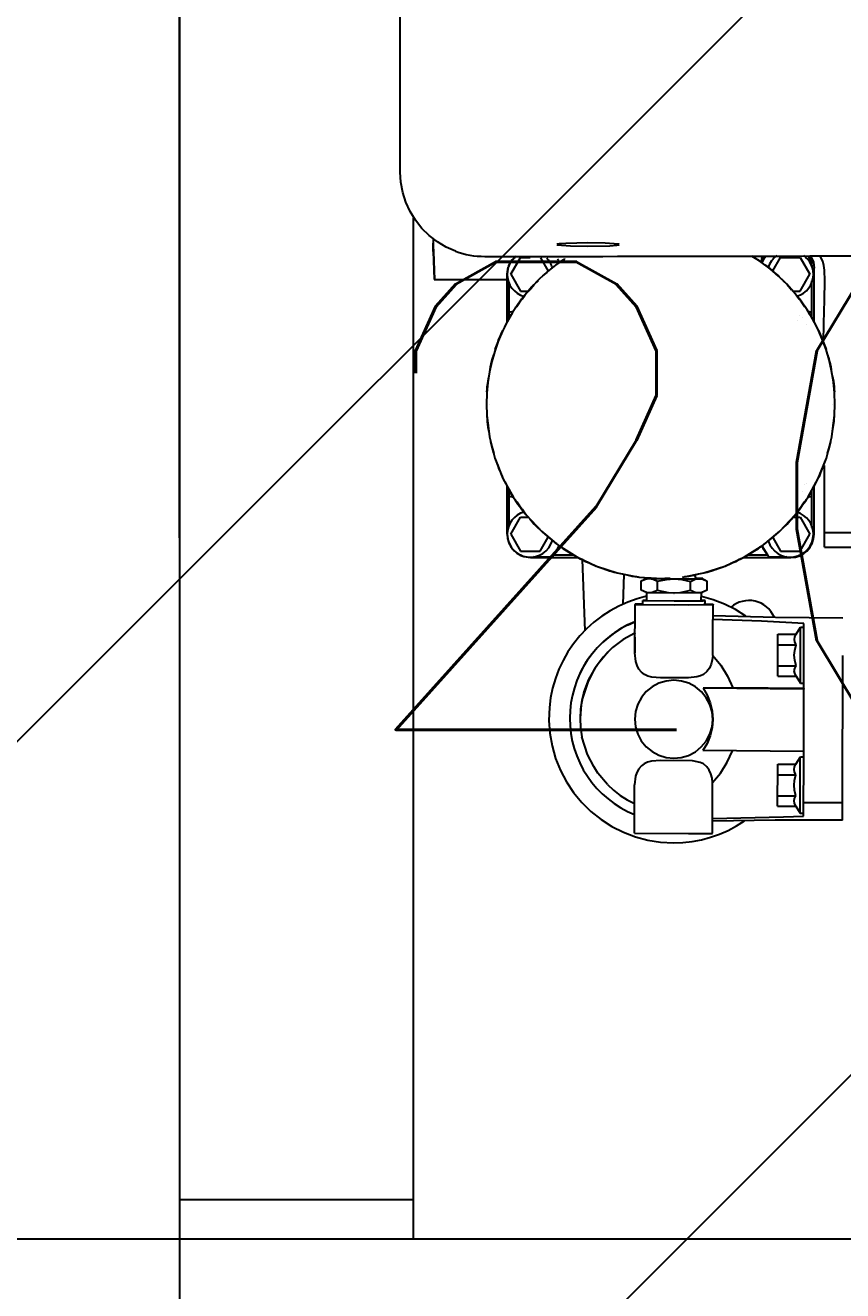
# Model space of a CAD drawing. Header units: millimetres. Extents: x 1084702 to 1166801, y 36632 to 124519.
# Drawn here: x 1102097.9 to 1102412.2, y 47152.3 to 47639.1 of the extents above; entities that cross this region are included whole.
import ezdxf

# ---------------------------------------------------------------- set-up
doc = ezdxf.new("R2010")
doc.units = ezdxf.units.MM
doc.header["$LTSCALE"] = 250
doc.linetypes.add('CENTER', pattern=[3, 2.5, -0.25, 0, -0.25])
doc.layers.get('0').update_dxf_attribs({"color": 255})
doc.layers.add('%posline', color=240, linetype='Continuous')
doc.layers.add('%symbol', color=1, linetype='Continuous')
doc.styles.add('18', font='romans', dxfattribs={"height": 180})
doc.styles.add('ROMANS', font='ROMANS.shx', dxfattribs={"height": 100})
doc.dimstyles.new('dott', dxfattribs={"dimscale": 100, "dimtxt": 150, "dimasz": 0.01, "dimexe": 0.5, "dimexo": 1, "dimgap": 1, "dimtad": 1, "dimdsep": 46, "dimtxsty": 'ROMANS', "dimcen": 1.5, "dimclrd": 1, "dimclre": 1, "dimclrt": 2, "dimazin": 2, "dimtfac": 1, "dimtmove": 2, "dimatfit": 3, "dimldrblk": 'DOT', "dimfxl": 1, "dimtvp": 100, "dimtolj": 1, "dimarcsym": 0})

# ---------------------------------------------------------------- blocks, each defined once
blk = doc.blocks.new('A$C64097268')
at = {"style": '18'}
blk.add_text('20', height=180, dxfattribs=at).set_placement((9824.56, -464.22))
blk = doc.blocks.new('_Dot')
at = {"color": 0, "linetype": 'ByBlock', "lineweight": -2}
blk.add_line((-0.5, 0), (-1, 0), dxfattribs=at)
at = {"color": 0, "linetype": 'ByBlock', "const_width": 0.5}
blk.add_lwpolyline([(-0.25, 0, 1), (0.25, 0, 1)], format="xyb", close=True, dxfattribs=at)
blk = doc.blocks.new('GENERATOR-CENTER')
for p, q in [((-2660.61, 750), (-2660.61, -750)), ((-2660.61, -390.39), (-2660.61, 389.61)), ((-2575.7, -249.68), (-2575.7, 0)), ((-2575.46, -253.62), (-2575.7, -249.68)), ((-2574.74, -257.51), (-2575.46, -253.62)), ((-2573.55, -261.28), (-2574.74, -257.51)), ((-2571.92, -264.89), (-2573.55, -261.28)), ((-2569.86, -268.26), (-2571.92, -264.89)), ((-2570.61, -660), (-2570.61, -267.45)), ((-2567.4, -271.36), (-2569.86, -268.26)), ((-2564.59, -274.14), (-2567.4, -271.36)), ((-2561.45, -276.55), (-2564.59, -274.14)), ((-2563.09, -279.6), (-2563.01, -277.02)), ((-2563.01, -277.02), (-2563, -276.92)), ((-2563, -276.92), (-2562.94, -275.27)), ((-2558.05, -278.57), (-2561.45, -276.55)), ((-2514.65, -277.35), (-2515.33, -277.47)), ((-2512.05, -277.15), (-2514.65, -277.35)), ((-2503.56, -276.96), (-2512.05, -277.15)), ((-2496.9, -277.07), (-2503.56, -276.96)), ((-2491.8, -277.47), (-2496.9, -277.07)), ((-2563.1, -280.3), (-2563.09, -279.6)), ((-2563.1, -280.3), (-2562.72, -291)), ((-2562.99, -279.6), (-2562.93, -280.3)), ((-2562.93, -280.3), (-2562.54, -291)), ((-2554.43, -280.15), (-2558.05, -278.57)), ((-2531.97, -282.64), (-2531.44, -282.29)), ((-2531.83, -282.66), (-2531.37, -282.21)), ((-2515.33, -277.47), (-2515.56, -277.59)), ((-2515.56, -277.59), (-2515.33, -277.72)), ((-2515.33, -277.72), (-2510.23, -278.12)), ((-2510.23, -278.12), (-2503.56, -278.22)), ((-2503.56, -278.22), (-2495.08, -278.04)), ((-2495.08, -278.04), (-2492.48, -277.83)), ((-2492.48, -277.83), (-2491.79, -277.72)), ((-2491.56, -277.59), (-2491.8, -277.47)), ((-2491.79, -277.72), (-2491.56, -277.59)), ((-2440.6, -282.02), (-2440.54, -281.92)), ((-2440.54, -282.02), (-2438.01, -283.55)), ((-2440.18, -282.3), (-2438.11, -283.48)), ((-2440.16, -282.26), (-2439.84, -282.02)), ((-2440.16, -282.26), (-2439.84, -282.02)), ((-2436.88, -282.01), (-2436.65, -283.15)), ((-2436.62, -284.55), (-2435.36, -282.28)), ((-2436.3, -283.58), (-2435.17, -282.01)), ((-2436.2, -283.36), (-2435.73, -282.01)), ((-2436.2, -283.36), (-2435.8, -282.01)), ((-2435.67, -282.48), (-2435.29, -282.01)), ((-2435.65, -282.45), (-2435.52, -282.25)), ((-2435.52, -282.25), (-2435.36, -282.01)), ((-2418.82, -281.98), (-2418.44, -282.51)), ((-2418.81, -281.98), (-2417.59, -284.89)), ((-2417.94, -281.97), (-2417.81, -282.13)), ((-2417.94, -281.97), (-2417.81, -282.13)), ((-2417.81, -282.13), (-2416.89, -284.4)), ((-2414.1, -282.34), (-2414.48, -281.89)), ((-2534.61, -289), (-2534.21, -286.34)), ((-2534.21, -286.34), (-2533.91, -285.75)), ((-2534.04, -286), (-2533.98, -285.69)), ((-2533.98, -285.69), (-2533.58, -285.09)), ((-2533.94, -285.81), (-2533.85, -285.4)), ((-2533.85, -285.4), (-2533.42, -284.75)), ((-2533.74, -285.41), (-2532.91, -283.75)), ((-2533.24, -289), (-2529.49, -282.5)), ((-2532.91, -283.75), (-2532.07, -282.91)), ((-2532.33, -283.16), (-2531.97, -282.64)), ((-2532.3, -283.14), (-2531.97, -282.64)), ((-2531.97, -282.64), (-2531.5, -282.34)), ((-2529.49, -282.5), (-2525.76, -282.5)), ((-2521.86, -282.71), (-2518.89, -287.87)), ((-2517.94, -287.14), (-2517.28, -286.54)), ((-2515.27, -283.05), (-2514.88, -283.63)), ((-2514.55, -284.44), (-2514.54, -284.51)), ((-2514.16, -284.28), (-2513.21, -283.55)), ((-2513.94, -284.14), (-2513.11, -283.48)), ((-2513.21, -283.55), (-2512.62, -283.19)), ((-2513.11, -283.48), (-2512.6, -283.19)), ((-2512.54, -283.1), (-2512.47, -283.2)), ((-2438.11, -283.48), (-2437.27, -284.14)), ((-2438.01, -283.55), (-2437.05, -284.28)), ((-2436.84, -284.41), (-2436.65, -283.15)), ((-2436.72, -282.78), (-2436.65, -283)), ((-2436.7, -284.5), (-2436.2, -283.36)), ((-2436.66, -283.07), (-2436.65, -283)), ((-2436.63, -284.55), (-2436.39, -283.79)), ((-2436.61, -284.56), (-2436.42, -283.89)), ((-2436.2, -283.36), (-2435.65, -282.46)), ((-2436.2, -283.36), (-2436.2, -283.36)), ((-2436.2, -283.37), (-2436.2, -283.36)), ((-2435.54, -285.37), (-2434.87, -285.8)), ((-2434.87, -285.8), (-2433.67, -286.84)), ((-2434.68, -286.08), (-2432.23, -287.94)), ((-2432.51, -287.73), (-2429.49, -282.5)), ((-2429.49, -282.5), (-2421.98, -282.5)), ((-2421.98, -282.5), (-2418.23, -289)), ((-2418.44, -282.51), (-2417.65, -284.58)), ((-2417.65, -284.58), (-2417.47, -286.2)), ((-2417.59, -284.89), (-2417.45, -286.27)), ((-2417.38, -286.63), (-2416.61, -286.63)), ((-2417.01, -284.1), (-2416.92, -284.3)), ((-2416.92, -284.3), (-2416.91, -284.35)), ((-2416.89, -284.39), (-2416.61, -286.63)), ((-2416.89, -284.4), (-2416.61, -286.63)), ((-2416.61, -286.6), (-2416.61, -286.63)), ((-2416.61, -307.46), (-2416.61, -286.63)), ((-2413.23, -283.97), (-2414.1, -282.34)), ((-2412.79, -285.62), (-2413.23, -283.97)), ((-2412.54, -287.46), (-2412.79, -285.62)), ((-2562.72, -291), (-2562.54, -291)), ((-2562.54, -291), (-2534.61, -291)), ((-2534.61, -289), (-2534.61, -289)), ((-2534.61, -307.46), (-2534.61, -289)), ((-2534.61, -289), (-2534.59, -289)), ((-2534.61, -289), (-2534.61, -289)), ((-2533.24, -289), (-2529.49, -295.5)), ((-2524.25, -292.93), (-2522.62, -291.38)), ((-2521.17, -289.92), (-2520.91, -289.64)), ((-2520.91, -289.64), (-2519.27, -288.35)), ((-2520.35, -289.24), (-2518.98, -287.94)), ((-2432.23, -287.94), (-2430.86, -289.24)), ((-2431.95, -288.35), (-2430.3, -289.64)), ((-2430.3, -289.64), (-2430.04, -289.92)), ((-2429.15, -290.79), (-2428.5, -291.37)), ((-2428.6, -291.38), (-2426.97, -292.93)), ((-2428.5, -291.37), (-2426.76, -293.13)), ((-2421.98, -295.5), (-2418.23, -289)), ((-2417.42, -303.62), (-2417.42, -291.56)), ((-2412.43, -291.49), (-2412.54, -287.46)), ((-2533.8, -303.62), (-2533.8, -292.51)), ((-2529.49, -295.5), (-2526.5, -295.5)), ((-2528.91, -298.61), (-2527.72, -296.89)), ((-2527.72, -296.89), (-2527.46, -296.61)), ((-2526.57, -295.59), (-2525.98, -294.83)), ((-2525.98, -294.83), (-2524.46, -293.13)), ((-2525.96, -294.94), (-2524.25, -292.93)), ((-2524.46, -293.13), (-2524.31, -292.99)), ((-2426.97, -292.93), (-2425.26, -294.94)), ((-2426.76, -293.13), (-2426.06, -294)), ((-2424.73, -295.5), (-2421.98, -295.5)), ((-2423.76, -296.61), (-2423.5, -296.89)), ((-2423.5, -296.89), (-2422.31, -298.61)), ((-2531.65, -302.38), (-2531.27, -301.69)), ((-2531.27, -301.69), (-2530.19, -300.28)), ((-2530.96, -301.42), (-2528.95, -298.46)), ((-2528.95, -298.46), (-2527.95, -297.29)), ((-2423.27, -297.29), (-2422.27, -298.46)), ((-2422.27, -298.46), (-2420.26, -301.42)), ((-2421.41, -299.73), (-2420.74, -300.55)), ((-2420.74, -300.55), (-2419.95, -301.69)), ((-2419.95, -301.69), (-2419.56, -302.39)), ((-2535.53, -309.2), (-2533.02, -304.46)), ((-2534.43, -307.2), (-2533.38, -305.06)), ((-2533.8, -303.62), (-2532.23, -303.2)), ((-2533.8, -305.94), (-2533.8, -303.62)), ((-2533.38, -305.06), (-2532.77, -304.19)), ((-2533.02, -304.46), (-2532.53, -303.74)), ((-2422.18, -304.69), (-2422.18, -304.69)), ((-2421.05, -305.55), (-2421.05, -305.55)), ((-2421.05, -305.55), (-2421.05, -305.55)), ((-2418.98, -303.2), (-2417.42, -303.62)), ((-2418.69, -303.74), (-2418.2, -304.46)), ((-2418.45, -304.19), (-2417.84, -305.06)), ((-2418.2, -304.46), (-2415.69, -309.2)), ((-2417.84, -305.06), (-2416.79, -307.2)), ((-2417.42, -305.94), (-2417.42, -303.62)), ((-2539.1, -317.61), (-2536.42, -310.87)), ((-2536.77, -311.64), (-2536.59, -311.24)), ((-2536.59, -311.24), (-2536.48, -311.03)), ((-2536.42, -310.87), (-2536.31, -310.66)), ((-2422.87, -306.81), (-2422.87, -306.82)), ((-2419.36, -308.47), (-2419.36, -308.48)), ((-2419.36, -308.48), (-2419.36, -308.49)), ((-2419.36, -308.48), (-2419.35, -308.49)), ((-2414.91, -310.66), (-2414.8, -310.87)), ((-2414.8, -310.87), (-2412.12, -317.61)), ((-2414.78, -310.93), (-2414.76, -310.97)), ((-2414.76, -310.97), (-2414.62, -311.24)), ((-2414.62, -311.24), (-2414.31, -312.1)), ((-2538.36, -315.87), (-2537.76, -313.98)), ((-2537.76, -313.98), (-2537.01, -312.46)), ((-2537.15, -312.71), (-2536.77, -311.64)), ((-2414.2, -312.46), (-2413.46, -313.98)), ((-2413.46, -313.98), (-2412.86, -315.87)), ((-2541.04, -324.6), (-2539.78, -320.06)), ((-2540.3, -321.52), (-2539.8, -320.14)), ((-2539.21, -317.99), (-2539.1, -317.61)), ((-2412.12, -317.61), (-2412.01, -317.99)), ((-2411.44, -320.06), (-2410.17, -324.6)), ((-2411.4, -320.18), (-2410.92, -321.52)), ((-2541.21, -325.62), (-2541.04, -324.6)), ((-2541, -324.82), (-2540.78, -323.46)), ((-2540.79, -323.69), (-2540.67, -323.01)), ((-2540.78, -323.46), (-2540.11, -321.35)), ((-2540.67, -323.01), (-2540.3, -321.52)), ((-2411.11, -321.35), (-2410.44, -323.46)), ((-2410.92, -321.52), (-2410.64, -322.94)), ((-2410.44, -323.46), (-2410.22, -324.82)), ((-2410.17, -324.6), (-2410.01, -325.62)), ((-2542.36, -333.27), (-2541.98, -330.89)), ((-2542.22, -331.76), (-2541.68, -328.49)), ((-2409.55, -328.36), (-2409.19, -330.16)), ((-2409.54, -328.49), (-2409, -331.76)), ((-2409.24, -330.89), (-2408.85, -333.27)), ((-2409.19, -330.16), (-2408.94, -332.28)), ((-2542.41, -334.26), (-2542.36, -333.27)), ((-2542.36, -333.85), (-2542.28, -332.28)), ((-2542.31, -333.47), (-2542.22, -331.76)), ((-2542.28, -332.28), (-2542.23, -331.97)), ((-2409, -331.76), (-2408.91, -333.47)), ((-2408.94, -332.28), (-2408.86, -333.85)), ((-2408.85, -333.27), (-2408.81, -334.26)), ((-2542.61, -339), (-2542.37, -339)), ((-2542.61, -339), (-2542.48, -343.21)), ((-2541.59, -339), (-2541.58, -339)), ((-2409.63, -339), (-2409.62, -339)), ((-2408.74, -343.21), (-2408.61, -339)), ((-2542.48, -343.21), (-2541.42, -351.56)), ((-2542.41, -343.75), (-2542.36, -344.74)), ((-2542.36, -344.15), (-2542.28, -345.73)), ((-2542.36, -344.74), (-2541.98, -347.12)), ((-2542.31, -344.54), (-2542.22, -346.25)), ((-2409.8, -351.56), (-2408.74, -343.21)), ((-2409.24, -347.12), (-2408.85, -344.74)), ((-2409, -346.25), (-2408.91, -344.54)), ((-2408.94, -345.73), (-2408.86, -344.15)), ((-2408.85, -344.74), (-2408.81, -343.75)), ((-2542.28, -345.73), (-2542.02, -347.85)), ((-2542.22, -346.25), (-2541.68, -349.52)), ((-2542.02, -347.85), (-2541.66, -349.65)), ((-2409.54, -349.52), (-2409, -346.25)), ((-2408.99, -346.03), (-2408.94, -345.73)), ((-2541.42, -351.56), (-2539.33, -359.71)), ((-2541.21, -352.38), (-2541.04, -353.41)), ((-2541.04, -353.41), (-2539.78, -357.95)), ((-2541, -353.18), (-2540.78, -354.55)), ((-2540.78, -354.55), (-2540.11, -356.66)), ((-2540.58, -355.06), (-2540.3, -356.48)), ((-2411.89, -359.71), (-2409.8, -351.56)), ((-2411.44, -357.95), (-2410.17, -353.41)), ((-2411.11, -356.66), (-2410.44, -354.55)), ((-2410.92, -356.48), (-2410.55, -355)), ((-2410.55, -355), (-2410.43, -354.31)), ((-2410.44, -354.55), (-2410.22, -353.18)), ((-2410.17, -353.41), (-2410.01, -352.38)), ((-2540.3, -356.48), (-2539.81, -357.83)), ((-2539.33, -359.71), (-2536.23, -367.53)), ((-2539.21, -360.02), (-2539.1, -360.4)), ((-2414.99, -367.53), (-2411.89, -359.71)), ((-2412.12, -360.4), (-2412.01, -360.02)), ((-2411.41, -357.87), (-2410.92, -356.48)), ((-2539.1, -360.4), (-2536.42, -367.14)), ((-2538.36, -362.14), (-2537.76, -364.02)), ((-2537.76, -364.02), (-2537.01, -365.54)), ((-2414.8, -367.14), (-2412.12, -360.4)), ((-2414.2, -365.54), (-2413.46, -364.02)), ((-2413.46, -364.02), (-2412.86, -362.14)), ((-2412.61, -388.34), (-2412.61, -362.52)), ((-2536.9, -365.91), (-2536.59, -366.77)), ((-2536.59, -366.77), (-2536.46, -367.04)), ((-2536.46, -367.04), (-2536.44, -367.08)), ((-2536.42, -367.14), (-2536.31, -367.34)), ((-2536.23, -367.53), (-2532.18, -374.9)), ((-2535.53, -368.81), (-2533.02, -373.55)), ((-2420.1, -369.91), (-2420.1, -369.91)), ((-2419.36, -369.53), (-2419.36, -369.53)), ((-2419.36, -369.53), (-2419.36, -369.53)), ((-2419.04, -374.9), (-2414.99, -367.53)), ((-2418.2, -373.55), (-2415.69, -368.81)), ((-2414.91, -367.34), (-2414.8, -367.14)), ((-2414.74, -366.98), (-2414.62, -366.77)), ((-2414.62, -366.77), (-2414.45, -366.36)), ((-2414.45, -366.36), (-2414.07, -365.3)), ((-2534.61, -389), (-2534.61, -370.55)), ((-2534.43, -370.8), (-2533.38, -372.94)), ((-2533.8, -374.39), (-2533.8, -372.07)), ((-2533.8, -374.39), (-2532.23, -374.81)), ((-2533.8, -385.5), (-2533.8, -374.39)), ((-2533.38, -372.94), (-2532.77, -373.82)), ((-2533.02, -373.55), (-2532.53, -374.27)), ((-2421.06, -372.46), (-2421.05, -372.46)), ((-2421.05, -372.46), (-2421.05, -372.45)), ((-2421.05, -372.46), (-2421.05, -372.45)), ((-2421.05, -372.46), (-2421.05, -372.46)), ((-2418.98, -374.81), (-2417.42, -374.39)), ((-2418.69, -374.27), (-2418.2, -373.55)), ((-2418.45, -373.82), (-2417.84, -372.94)), ((-2417.84, -372.94), (-2416.79, -370.8)), ((-2417.42, -374.39), (-2417.42, -372.07)), ((-2417.42, -386.45), (-2417.42, -374.39)), ((-2416.61, -389), (-2416.61, -370.55)), ((-2532.18, -374.9), (-2527.23, -381.71)), ((-2531.66, -375.62), (-2531.27, -376.32)), ((-2531.27, -376.32), (-2530.47, -377.46)), ((-2530.96, -376.58), (-2528.95, -379.55)), ((-2530.47, -377.46), (-2529.81, -378.28)), ((-2528.95, -379.55), (-2527.95, -380.72)), ((-2528.91, -379.4), (-2527.72, -381.12)), ((-2423.98, -381.71), (-2419.04, -374.9)), ((-2423.5, -381.12), (-2422.31, -379.4)), ((-2423.27, -380.72), (-2422.27, -379.55)), ((-2422.27, -379.55), (-2420.26, -376.58)), ((-2421.03, -377.72), (-2419.95, -376.32)), ((-2419.95, -376.32), (-2419.56, -375.63)), ((-2533.24, -389), (-2529.49, -382.5)), ((-2529.49, -382.5), (-2526.49, -382.5)), ((-2527.72, -381.12), (-2527.46, -381.4)), ((-2527.23, -381.71), (-2521.47, -387.84)), ((-2525.96, -383.07), (-2524.25, -385.08)), ((-2525.16, -384.01), (-2524.46, -384.88)), ((-2429.74, -387.84), (-2423.98, -381.71)), ((-2426.97, -385.08), (-2425.26, -383.07)), ((-2426.76, -384.88), (-2425.24, -383.18)), ((-2425.24, -383.18), (-2424.65, -382.42)), ((-2424.71, -382.5), (-2421.98, -382.5)), ((-2423.76, -381.4), (-2423.5, -381.12)), ((-2421.98, -382.5), (-2418.23, -389)), ((-2534.61, -389), (-2534.61, -389.01)), ((-2534.61, -389), (-2534.21, -391.67)), ((-2534.61, -389), (-2534.59, -389)), ((-2534.61, -389), (-2534.61, -389.01)), ((-2533.24, -389), (-2529.49, -395.5)), ((-2524.46, -384.88), (-2522.72, -386.64)), ((-2524.25, -385.08), (-2522.62, -386.63)), ((-2522.72, -386.64), (-2522.06, -387.22)), ((-2521.47, -387.84), (-2514.99, -393.21)), ((-2521.17, -388.09), (-2520.91, -388.37)), ((-2520.91, -388.37), (-2519.27, -389.66)), ((-2520.35, -388.77), (-2518.98, -390.07)), ((-2436.23, -393.21), (-2429.74, -387.84)), ((-2432.23, -390.07), (-2430.86, -388.77)), ((-2431.95, -389.66), (-2430.3, -388.37)), ((-2430.3, -388.37), (-2430.04, -388.09)), ((-2428.6, -386.63), (-2426.97, -385.08)), ((-2426.91, -385.01), (-2426.76, -384.88)), ((-2421.98, -395.5), (-2418.23, -389)), ((-2416.89, -389), (-2416.61, -389)), ((-2416.61, -389.01), (-2416.61, -389)), ((-2416.61, -389.01), (-2416.61, -389)), ((-2412.61, -390.21), (-2412.61, -388.34)), ((-2412.61, -388.34), (-2390.98, -388.34)), ((-2534.21, -391.67), (-2533.91, -392.26)), ((-2534.06, -391.96), (-2534.01, -392.24)), ((-2534.04, -392.01), (-2533.98, -392.32)), ((-2534.01, -392.24), (-2533.64, -392.81)), ((-2533.98, -392.32), (-2533.59, -392.91)), ((-2533.98, -392.32), (-2533.58, -392.92)), ((-2533.74, -392.59), (-2532.91, -394.26)), ((-2532.91, -394.26), (-2532.07, -395.1)), ((-2521.98, -395.5), (-2518.89, -390.14)), ((-2518.98, -390.07), (-2516.54, -391.93)), ((-2517.54, -391.16), (-2516.35, -392.21)), ((-2516.66, -397), (-2514.53, -393.5)), ((-2516.35, -392.21), (-2515.68, -392.64)), ((-2515.53, -395.13), (-2514.6, -393.46)), ((-2514.99, -393.21), (-2507.89, -397.72)), ((-2514.88, -394.38), (-2514.61, -393.45)), ((-2514.16, -393.73), (-2513.21, -394.46)), ((-2513.94, -393.87), (-2513.11, -394.53)), ((-2443.33, -397.72), (-2436.23, -393.21)), ((-2438.11, -394.53), (-2437.27, -393.87)), ((-2438.01, -394.46), (-2437.05, -393.73)), ((-2436.7, -393.51), (-2434.55, -397)), ((-2436.68, -393.49), (-2436.66, -393.56)), ((-2436.61, -393.45), (-2436.34, -394.38)), ((-2435.74, -392.8), (-2434.87, -392.21)), ((-2434.87, -392.21), (-2433.94, -391.47)), ((-2434.68, -391.93), (-2432.23, -390.07)), ((-2433.94, -391.47), (-2433.28, -390.86)), ((-2432.51, -390.28), (-2429.49, -395.5)), ((-2417.8, -393.25), (-2417.36, -392.61)), ((-2417.67, -392.98), (-2417.24, -392.32)), ((-2417.36, -392.61), (-2417.28, -392.21)), ((-2417.24, -392.32), (-2417.18, -391.98)), ((-2412.61, -393.12), (-2412.61, -390.21)), ((-2412.61, -393.99), (-2412.61, -393.12)), ((-2412.61, -393.99), (-2390.98, -393.99)), ((-2532.29, -394.88), (-2531.95, -395.39)), ((-2532.29, -394.88), (-2531.97, -395.37)), ((-2532.28, -394.89), (-2531.97, -395.37)), ((-2531.97, -395.37), (-2531.43, -395.74)), ((-2531.97, -395.37), (-2531.48, -395.69)), ((-2531.95, -395.39), (-2531.43, -395.73)), ((-2531.83, -395.35), (-2530.86, -396.31)), ((-2530.86, -396.31), (-2528.27, -397.6)), ((-2529.97, -396.75), (-2529.33, -397.2)), ((-2529.63, -396.91), (-2528.92, -397.37)), ((-2529.52, -396.98), (-2528.92, -397.37)), ((-2529.49, -395.5), (-2521.98, -395.5)), ((-2529.33, -397.2), (-2528.88, -397.29)), ((-2528.92, -397.37), (-2528.56, -397.44)), ((-2528.27, -397.6), (-2525.61, -398)), ((-2525.62, -397.8), (-2525.61, -398)), ((-2525.62, -397.8), (-2525.61, -398)), ((-2525.61, -398), (-2525.61, -398)), ((-2525.61, -398), (-2525.61, -398)), ((-2525.61, -398), (-2507.34, -398)), ((-2525.61, -398), (-2507.34, -398)), ((-2525.61, -398), (-2525.61, -398)), ((-2524.41, -397.57), (-2517.35, -397.72)), ((-2524.41, -397.57), (-2517.9, -397.71)), ((-2517.9, -397.71), (-2517.35, -397.72)), ((-2517.35, -397.72), (-2517.12, -397.49)), ((-2517.35, -397.72), (-2517.12, -397.49)), ((-2517.12, -397.49), (-2516.08, -396.04)), ((-2517.12, -397.49), (-2516.66, -397)), ((-2517.12, -397.49), (-2516.66, -397)), ((-2516.66, -397), (-2514.88, -394.38)), ((-2516.66, -397), (-2509.01, -397)), ((-2516.66, -397), (-2509.01, -397)), ((-2513.21, -394.46), (-2509.56, -396.65)), ((-2513.11, -394.53), (-2511.04, -395.71)), ((-2507.89, -397.72), (-2500.27, -401.3)), ((-2507.52, -397.89), (-2507.15, -398.13)), ((-2507.46, -397.91), (-2506.99, -398.2)), ((-2507.15, -398.13), (-2506.58, -398.42)), ((-2506.99, -398.2), (-2500.41, -401.25)), ((-2506.58, -398.42), (-2505.82, -398.74)), ((-2505.95, -398.62), (-2504.48, -399.46)), ((-2505.75, -398.78), (-2504.79, -426.23)), ((-2450.94, -401.3), (-2443.33, -397.72)), ((-2450.81, -401.25), (-2444.23, -398.2)), ((-2446.74, -399.46), (-2445.27, -398.62)), ((-2444.23, -398.2), (-2443.75, -397.91)), ((-2444.2, -398.18), (-2444.07, -398.13)), ((-2444.07, -398.13), (-2443.47, -397.78)), ((-2443.85, -398), (-2425.61, -398)), ((-2443.08, -397.56), (-2440.5, -396.07)), ((-2442.12, -397), (-2434.55, -397)), ((-2442.12, -397), (-2434.55, -397)), ((-2441.65, -396.65), (-2438.01, -394.46)), ((-2440.5, -396.07), (-2439.18, -395.17)), ((-2440.18, -395.71), (-2438.11, -394.53)), ((-2436.34, -394.38), (-2434.55, -397)), ((-2435.72, -395.11), (-2434.09, -397.49)), ((-2435.17, -395.99), (-2434.09, -397.49)), ((-2434.55, -397), (-2434.09, -397.49)), ((-2434.55, -397), (-2434.09, -397.49)), ((-2434.09, -397.49), (-2433.98, -397.6)), ((-2434.09, -397.49), (-2433.86, -397.72)), ((-2434.09, -397.49), (-2433.86, -397.72)), ((-2433.86, -397.72), (-2427.03, -397.57)), ((-2433.86, -397.72), (-2427.03, -397.57)), ((-2429.49, -395.5), (-2421.98, -395.5)), ((-2425.61, -397.99), (-2425.59, -397.8)), ((-2425.61, -397.98), (-2425.6, -397.8)), ((-2425.61, -398), (-2425.61, -397.99)), ((-2425.61, -398), (-2425.6, -398)), ((-2425.61, -398), (-2425.6, -398)), ((-2422.68, -397.47), (-2422.43, -397.42)), ((-2422.63, -397.44), (-2422.3, -397.37)), ((-2422.43, -397.42), (-2421.9, -397.08)), ((-2422.3, -397.37), (-2421.64, -396.94)), ((-2419.77, -395.71), (-2419.24, -395.37)), ((-2419.71, -395.67), (-2419.24, -395.37)), ((-2419.24, -395.37), (-2418.89, -394.85)), ((-2419.24, -395.37), (-2418.9, -394.85)), ((-2504.48, -399.46), (-2502.64, -400.18)), ((-2500.41, -401.25), (-2500.33, -401.27)), ((-2500.27, -401.3), (-2492.27, -403.9)), ((-2499.6, -401.52), (-2493.53, -403.56)), ((-2498.37, -401.93), (-2497.11, -402.47)), ((-2497.28, -402.27), (-2495.22, -403.07)), ((-2497.11, -402.47), (-2495.47, -402.99)), ((-2495.47, -402.99), (-2494.63, -403.19)), ((-2495.22, -403.07), (-2493.87, -403.38)), ((-2493.53, -403.56), (-2492.84, -403.71)), ((-2492.27, -403.9), (-2484.01, -405.48)), ((-2467.21, -405.48), (-2458.95, -403.9)), ((-2458.95, -403.9), (-2450.94, -401.3)), ((-2458.38, -403.71), (-2457.68, -403.56)), ((-2457.68, -403.56), (-2451.62, -401.52)), ((-2457.35, -403.38), (-2456, -403.07)), ((-2456, -403.07), (-2453.93, -402.27)), ((-2455.67, -402.88), (-2454.1, -402.47)), ((-2454.1, -402.47), (-2452.91, -401.95)), ((-2450.88, -401.27), (-2450.81, -401.25)), ((-2448.58, -400.18), (-2446.74, -399.46)), ((-2490.25, -404.28), (-2486.45, -405.12)), ((-2490.07, -416.07), (-2489.67, -404.41)), ((-2487.88, -404.73), (-2485.52, -405.27)), ((-2487.28, -404.94), (-2486.51, -405.12)), ((-2486.51, -405.12), (-2484.09, -405.46)), ((-2486.45, -405.12), (-2485.09, -405.27)), ((-2485.52, -405.27), (-2484.8, -405.32)), ((-2484.01, -405.48), (-2475.61, -406)), ((-2483.95, -405.48), (-2483.72, -405.51)), ((-2483.72, -405.51), (-2481.78, -405.63)), ((-2483.15, -406.99), (-2481.44, -406.27)), ((-2483.15, -406.99), (-2481.97, -406.4)), ((-2483.15, -410.53), (-2483.15, -406.99)), ((-2482.07, -405.6), (-2479.24, -405.91)), ((-2481.97, -406.41), (-2481.25, -405.99)), ((-2481.25, -405.99), (-2481.44, -406.01)), ((-2481.44, -406.01), (-2479.97, -406.07)), ((-2481.44, -406.27), (-2479.97, -406.07)), ((-2479.98, -405.96), (-2481.25, -405.99)), ((-2479.28, -405.95), (-2479.98, -405.96)), ((-2479.97, -406.07), (-2478.5, -406.33)), ((-2479.97, -406.07), (-2470.46, -406.15)), ((-2479.44, -406.02), (-2479.15, -405.97)), ((-2479.24, -405.91), (-2477.17, -405.91)), ((-2478.5, -406.33), (-2476.79, -407.12)), ((-2477.23, -405.91), (-2475.61, -406)), ((-2476.8, -407.11), (-2473.4, -406.37)), ((-2476.8, -410.65), (-2476.79, -407.12)), ((-2475.61, -406), (-2474.76, -406)), ((-2474.76, -406), (-2473.7, -405.91)), ((-2474.05, -405.91), (-2471.98, -405.91)), ((-2473.4, -406.37), (-2470.46, -406.15)), ((-2470.46, -406.15), (-2460.91, -406.11)), ((-2470.46, -406.15), (-2467.5, -406.38)), ((-2467.5, -406.38), (-2464.09, -407.13)), ((-2466.42, -405.32), (-2465.69, -405.27)), ((-2466.13, -405.27), (-2464.77, -405.12)), ((-2465.69, -405.27), (-2463.34, -404.73)), ((-2465.03, -405.15), (-2464.71, -405.12)), ((-2464.77, -405.12), (-2460.97, -404.28)), ((-2464.71, -405.12), (-2462.81, -404.77)), ((-2464.1, -410.68), (-2464.09, -407.15)), ((-2464.09, -407.15), (-2462.38, -406.36)), ((-2462.81, -404.77), (-2460.99, -404.29)), ((-2462.44, -405.05), (-2462.44, -404.67)), ((-2462.44, -405.05), (-2462.15, -405.76)), ((-2462.38, -406.36), (-2460.91, -406.11)), ((-2462.15, -405.76), (-2461.44, -406.05)), ((-2460.92, -406), (-2461.6, -405.99)), ((-2461.44, -406.05), (-2461.45, -406.05)), ((-2459.44, -406.06), (-2460.92, -406)), ((-2460.91, -406.11), (-2459.63, -406.08)), ((-2460.91, -406.11), (-2459.44, -406.32)), ((-2459.63, -406.08), (-2459.44, -406.06)), ((-2459.63, -406.08), (-2458.91, -406.47)), ((-2459.44, -406.32), (-2457.74, -407.04)), ((-2458.91, -406.45), (-2457.74, -407.04)), ((-2457.75, -410.58), (-2457.74, -407.04)), ((-2480.99, -412.89), (-2484.66, -413.86)), ((-2481.05, -411.43), (-2483.15, -410.53)), ((-2479.98, -411.57), (-2481.33, -411.53)), ((-2479.98, -411.57), (-2481.05, -411.43)), ((-2480.96, -414.51), (-2480.95, -411.54)), ((-2478.91, -411.47), (-2479.98, -411.57)), ((-2470.5, -411.65), (-2479.98, -411.57)), ((-2476.8, -410.65), (-2478.91, -411.47)), ((-2472.63, -411.52), (-2476.8, -410.65)), ((-2470.5, -411.65), (-2472.63, -411.52)), ((-2470.5, -411.65), (-2470.34, -411.65)), ((-2468.24, -411.53), (-2470.34, -411.65)), ((-2460.96, -411.61), (-2470.34, -411.65)), ((-2464.1, -410.68), (-2468.24, -411.53)), ((-2462.02, -411.51), (-2464.1, -410.68)), ((-2460.96, -411.61), (-2462.02, -411.51)), ((-2460.96, -411.61), (-2460.86, -411.61)), ((-2459.81, -411.47), (-2460.86, -411.61)), ((-2459.45, -411.56), (-2460.86, -411.61)), ((-2459.96, -414.56), (-2459.95, -411.59)), ((-2455.4, -414.2), (-2459.92, -412.93)), ((-2457.75, -410.58), (-2459.81, -411.47)), ((-2459.57, -411.54), (-2459.45, -411.56)), ((-2495.06, -418.47), (-2498.25, -420.54)), ((-2491.72, -416.66), (-2495.06, -418.47)), ((-2488.25, -415.12), (-2491.72, -416.66)), ((-2484.66, -413.86), (-2488.25, -415.12)), ((-2485.5, -434.66), (-2485.46, -416)), ((-2485.46, -415.79), (-2482.45, -415.79)), ((-2485.46, -415.79), (-2485.46, -416)), ((-2485.46, -416), (-2464.72, -416.19)), ((-2482.46, -416.01), (-2470.46, -416.16)), ((-2482.4, -414.5), (-2482.45, -414.51)), ((-2482.45, -416.01), (-2482.45, -414.51)), ((-2482.45, -414.51), (-2470.46, -414.66)), ((-2480.96, -414.45), (-2482.4, -414.5)), ((-2480.96, -414.51), (-2464.63, -414.64)), ((-2470.46, -414.66), (-2459.27, -414.6)), ((-2470.46, -416.16), (-2459.27, -416.1)), ((-2464.72, -416.19), (-2455.75, -416.1)), ((-2464.63, -414.64), (-2460.16, -414.58)), ((-2460.16, -414.58), (-2459.96, -414.56)), ((-2458.47, -414.56), (-2459.96, -414.5)), ((-2459.27, -414.6), (-2458.47, -414.56)), ((-2459.27, -416.1), (-2458.47, -416.06)), ((-2458.47, -416.06), (-2458.47, -414.56)), ((-2458.47, -415.84), (-2455.46, -415.85)), ((-2455.75, -416.1), (-2455.46, -416.07)), ((-2455.47, -421.71), (-2455.46, -416.07)), ((-2455.46, -415.85), (-2455.46, -416.07)), ((-2451.03, -415.89), (-2455.4, -414.2)), ((-2446.84, -418.01), (-2451.03, -415.89)), ((-2442.88, -420.53), (-2446.84, -418.01)), ((-2501.26, -422.85), (-2504.09, -425.39)), ((-2498.25, -420.54), (-2501.26, -422.85)), ((-2488.3, -423.94), (-2485.48, -422.71)), ((-2485.48, -422.71), (-2488.19, -423.91)), ((-2455.53, -435.62), (-2455.5, -421.76)), ((-2455.5, -421.76), (-2455.47, -421.71)), ((-2436.76, -422.41), (-2455.5, -421.76)), ((-2455.47, -420.24), (-2431.42, -420.91)), ((-2420.48, -423.29), (-2436.76, -422.41)), ((-2431.42, -420.91), (-2405.61, -421.18)), ((-2420.48, -424.31), (-2420.48, -423.29)), ((-2420.48, -424.31), (-2420.48, -423.29)), ((-2506.7, -428.15), (-2509.08, -431.11)), ((-2504.09, -425.39), (-2506.7, -428.15)), ((-2494.56, -427.77), (-2497.39, -430.1)), ((-2493.3, -426.91), (-2495.67, -428.69)), ((-2491.52, -425.7), (-2494.56, -427.77)), ((-2490.8, -425.32), (-2493.3, -426.91)), ((-2488.31, -423.92), (-2491.52, -425.7)), ((-2488.19, -423.91), (-2490.8, -425.32)), ((-2485.49, -427.09), (-2489.99, -429.54)), ((-2485.49, -427.09), (-2485.48, -425.92)), ((-2485.49, -427.09), (-2485.49, -427.18)), ((-2485.49, -428.64), (-2485.49, -427.18)), ((-2430.49, -431.51), (-2430.48, -427.4)), ((-2430.48, -427.4), (-2423.5, -427.41)), ((-2424.03, -428.51), (-2423.5, -427.41)), ((-2423.5, -427.41), (-2421.78, -424.7)), ((-2421.79, -430.2), (-2421.78, -427.3)), ((-2421.78, -424.7), (-2420.48, -424.7)), ((-2421.78, -425.39), (-2421.78, -424.7)), ((-2421.78, -427.3), (-2421.78, -425.39)), ((-2420.49, -429.35), (-2420.48, -424.31)), ((-2509.08, -431.11), (-2511.23, -434.25)), ((-2500, -432.69), (-2502.35, -435.5)), ((-2500, -432.74), (-2501.92, -435)), ((-2497.39, -430.1), (-2500, -432.69)), ((-2497.91, -430.63), (-2500, -432.74)), ((-2495.67, -428.69), (-2497.91, -430.63)), ((-2494.1, -432.61), (-2497.73, -436.24)), ((-2489.99, -429.54), (-2494.1, -432.61)), ((-2485.49, -428.64), (-2485.5, -434.66)), ((-2430.51, -439.6), (-2430.49, -431.51)), ((-2430.49, -431.51), (-2423.51, -431.53)), ((-2424.19, -429.47), (-2424.03, -428.51)), ((-2424.04, -430.42), (-2424.19, -429.47)), ((-2423.51, -431.53), (-2424.04, -430.42)), ((-2424.04, -433.69), (-2423.51, -431.53)), ((-2421.8, -433.73), (-2421.79, -430.2)), ((-2420.5, -433.74), (-2420.49, -431.52)), ((-2420.49, -431.52), (-2420.49, -429.35)), ((-2420.49, -430.2), (-2420.49, -429.35)), ((-2420.49, -431.52), (-2420.49, -430.2)), ((-2513.12, -437.55), (-2514.74, -440.98)), ((-2511.23, -434.25), (-2513.12, -437.55)), ((-2503.67, -437.39), (-2505.24, -439.9)), ((-2502.35, -435.5), (-2504.45, -438.52)), ((-2501.92, -435), (-2503.67, -437.39)), ((-2497.73, -436.24), (-2500.81, -440.34)), ((-2495.96, -434.43), (-2499.62, -438.87)), ((-2485.14, -437.97), (-2485.5, -434.66)), ((-2484.66, -439.5), (-2485.14, -437.97)), ((-2455.73, -437.35), (-2456.15, -439)), ((-2455.53, -435.62), (-2455.73, -437.35)), ((-2455.53, -435.62), (-2452.41, -439.37)), ((-2424.2, -435.57), (-2424.04, -433.69)), ((-2424.05, -437.44), (-2424.2, -435.57)), ((-2423.53, -439.61), (-2424.05, -437.44)), ((-2421.81, -437.49), (-2421.8, -433.73)), ((-2421.81, -441), (-2421.81, -437.49)), ((-2420.51, -437.48), (-2420.5, -433.74)), ((-2420.51, -439.69), (-2420.51, -437.48)), ((-2405.62, -492.19), (-2405.5, -435.64)), ((-2514.74, -440.98), (-2516.08, -444.54)), ((-2506.62, -442.53), (-2507.81, -445.25)), ((-2506.25, -441.72), (-2507.76, -445.07)), ((-2505.24, -439.9), (-2506.62, -442.53)), ((-2504.45, -438.52), (-2506.25, -441.72)), ((-2501.25, -441.35), (-2503.65, -445.95)), ((-2500.81, -440.34), (-2503.28, -444.84)), ((-2499.62, -438.87), (-2501.25, -441.35)), ((-2483.93, -440.91), (-2484.66, -439.5)), ((-2482.93, -442.12), (-2483.93, -440.91)), ((-2481.85, -442.94), (-2482.93, -442.12)), ((-2480.55, -443.55), (-2481.85, -442.94)), ((-2459.08, -442.92), (-2460.29, -443.52)), ((-2457.79, -441.85), (-2459.08, -442.92)), ((-2456.82, -440.52), (-2457.79, -441.85)), ((-2456.15, -439), (-2456.82, -440.52)), ((-2452.41, -439.37), (-2449.84, -443.57)), ((-2430.52, -443.56), (-2430.51, -439.6)), ((-2430.51, -439.6), (-2423.53, -439.61)), ((-2424.21, -441.59), (-2424.06, -440.67)), ((-2424.06, -442.51), (-2424.21, -441.59)), ((-2424.06, -440.67), (-2423.53, -439.61)), ((-2423.53, -443.58), (-2424.06, -442.51)), ((-2421.82, -443.84), (-2421.81, -441)), ((-2420.53, -448.61), (-2420.51, -439.69)), ((-2420.52, -443.83), (-2420.51, -441.01)), ((-2420.51, -441.01), (-2420.51, -439.69)), ((-2516.08, -444.54), (-2517.14, -448.18)), ((-2507.81, -445.25), (-2508.78, -448.05)), ((-2503.65, -445.95), (-2505.85, -452.84)), ((-2503.28, -444.84), (-2505.08, -449.64)), ((-2503.79, -446.09), (-2504.98, -449.42)), ((-2478.86, -447.71), (-2481.14, -449.57)), ((-2479.05, -443.94), (-2480.55, -443.55)), ((-2475.6, -444.26), (-2479.05, -443.94)), ((-2476.27, -446.33), (-2478.86, -447.71)), ((-2473.45, -445.48), (-2476.27, -446.33)), ((-2464.92, -444.26), (-2475.6, -444.26)), ((-2470.52, -445.2), (-2473.45, -445.48)), ((-2467.6, -445.49), (-2470.52, -445.2)), ((-2464.78, -446.35), (-2467.6, -445.49)), ((-2461.69, -443.92), (-2464.92, -444.26)), ((-2462.19, -447.75), (-2464.78, -446.35)), ((-2459.93, -449.62), (-2462.19, -447.75)), ((-2460.29, -443.52), (-2461.69, -443.92)), ((-2449.84, -443.57), (-2447.88, -448.12)), ((-2430.52, -443.56), (-2423.53, -443.58)), ((-2423.53, -443.58), (-2421.82, -446.3)), ((-2421.82, -445.69), (-2421.82, -443.84)), ((-2421.82, -446.3), (-2421.82, -445.69)), ((-2421.82, -446.3), (-2420.52, -446.3)), ((-2420.52, -445.66), (-2420.52, -443.83)), ((-2420.52, -446.3), (-2420.52, -445.66)), ((-2517.91, -451.91), (-2518.38, -455.68)), ((-2517.14, -448.18), (-2517.91, -451.91)), ((-2509.55, -450.91), (-2510.1, -453.82)), ((-2508.78, -448.05), (-2509.55, -450.91)), ((-2505.08, -449.64), (-2506.18, -454.65)), ((-2504.98, -449.42), (-2505.85, -452.84)), ((-2483.01, -451.84), (-2484.4, -454.43)), ((-2481.14, -449.57), (-2483.01, -451.84)), ((-2458.06, -451.89), (-2459.93, -449.62)), ((-2447.88, -448.12), (-2459.27, -448.21)), ((-2420.53, -448.61), (-2459.27, -448.21)), ((-2459.27, -448.21), (-2457.68, -450.93)), ((-2456.68, -454.49), (-2458.06, -451.89)), ((-2457.68, -450.93), (-2456.51, -453.89)), ((-2420.53, -448.39), (-2447.88, -448.12)), ((-2420.58, -472.6), (-2420.53, -448.61)), ((-2420.53, -448.39), (-2420.53, -448.61)), ((-2518.38, -455.69), (-2518.55, -460.64)), ((-2518.38, -455.68), (-2518.38, -455.69)), ((-2510.44, -456.77), (-2510.55, -459.73)), ((-2510.1, -453.82), (-2510.44, -456.77)), ((-2506.18, -454.65), (-2506.55, -459.77)), ((-2506.37, -456.33), (-2506.55, -459.86)), ((-2505.85, -452.84), (-2506.37, -456.33)), ((-2485.26, -457.24), (-2485.55, -460.17)), ((-2484.4, -454.43), (-2485.26, -457.24)), ((-2455.84, -457.3), (-2456.68, -454.49)), ((-2456.51, -453.89), (-2455.79, -457.02)), ((-2455.55, -460.23), (-2455.84, -457.3)), ((-2455.79, -457.02), (-2455.55, -460.23)), ((-2518.55, -460.64), (-2518.2, -465.59)), ((-2510.53, -458.33), (-2510.55, -459.68)), ((-2510.55, -459.68), (-2510.55, -459.71)), ((-2510.55, -459.73), (-2510.45, -462.7)), ((-2506.55, -459.77), (-2506.55, -459.82)), ((-2506.55, -459.86), (-2506.39, -463.39)), ((-2485.55, -460.17), (-2485.27, -463.09)), ((-2455.85, -463.16), (-2455.55, -460.23)), ((-2455.55, -460.23), (-2455.81, -463.44)), ((-2518.2, -465.59), (-2517.34, -470.47)), ((-2510.45, -462.7), (-2510.13, -465.64)), ((-2510.13, -465.64), (-2509.59, -468.56)), ((-2506.39, -463.39), (-2505.88, -466.89)), ((-2503.71, -473.79), (-2505.88, -466.89)), ((-2485.27, -463.09), (-2484.42, -465.91)), ((-2484.42, -465.91), (-2483.04, -468.51)), ((-2458.1, -468.56), (-2456.71, -465.97)), ((-2456.54, -466.55), (-2457.72, -469.5)), ((-2456.71, -465.97), (-2455.85, -463.16)), ((-2455.81, -463.44), (-2456.54, -466.55)), ((-2517.34, -470.47), (-2515.99, -475.24)), ((-2509.59, -468.56), (-2508.83, -471.43)), ((-2508.83, -471.43), (-2507.87, -474.23)), ((-2483.04, -468.51), (-2481.18, -470.78)), ((-2481.18, -470.78), (-2478.91, -472.65)), ((-2462.25, -472.69), (-2459.97, -470.83)), ((-2459.97, -470.83), (-2458.1, -468.56)), ((-2457.72, -469.5), (-2459.32, -472.2)), ((-2515.99, -475.24), (-2514.15, -479.84)), ((-2507.87, -474.23), (-2506.7, -476.96)), ((-2506.7, -476.96), (-2505.33, -479.59)), ((-2501.32, -478.41), (-2503.71, -473.79)), ((-2480.62, -476.71), (-2481.92, -477.28)), ((-2479.12, -476.34), (-2480.62, -476.71)), ((-2475.66, -476.08), (-2479.12, -476.34)), ((-2478.91, -472.65), (-2476.32, -474.04)), ((-2476.32, -474.04), (-2473.51, -474.9)), ((-2463.31, -476.21), (-2475.66, -476.08)), ((-2473.51, -474.9), (-2470.59, -475.2)), ((-2470.59, -475.2), (-2467.66, -474.92)), ((-2467.66, -474.92), (-2464.84, -474.07)), ((-2464.84, -474.07), (-2462.25, -472.69)), ((-2460.36, -476.82), (-2463.31, -476.21)), ((-2459.15, -477.39), (-2460.36, -476.82)), ((-2420.58, -472.6), (-2459.32, -472.21)), ((-2452.53, -480.86), (-2449.97, -476.75)), ((-2449.97, -476.75), (-2447.99, -472.29)), ((-2423.61, -477.41), (-2421.88, -474.7)), ((-2421.89, -475.39), (-2421.88, -474.7)), ((-2421.89, -477.3), (-2421.89, -475.39)), ((-2421.88, -474.7), (-2420.58, -474.7)), ((-2420.6, -481.5), (-2420.58, -472.6)), ((-2420.59, -475.42), (-2420.58, -474.7)), ((-2420.59, -477.31), (-2420.59, -475.42)), ((-2514.15, -479.84), (-2511.84, -484.23)), ((-2505.33, -479.59), (-2503.77, -482.11)), ((-2499.71, -480.89), (-2501.32, -478.41)), ((-2496.06, -485.34), (-2499.71, -480.89)), ((-2484.75, -480.61), (-2485.24, -482.11)), ((-2484.01, -479.24), (-2484.75, -480.61)), ((-2483.01, -478.07), (-2484.01, -479.24)), ((-2481.92, -477.28), (-2483.01, -478.07)), ((-2457.86, -478.43), (-2459.15, -477.39)), ((-2456.91, -479.73), (-2457.86, -478.43)), ((-2456.24, -481.22), (-2456.91, -479.73)), ((-2455.83, -482.83), (-2456.24, -481.22)), ((-2455.63, -484.53), (-2452.53, -480.86)), ((-2430.62, -489.59), (-2430.6, -481.51)), ((-2430.6, -481.51), (-2430.59, -477.4)), ((-2430.6, -481.51), (-2423.61, -481.52)), ((-2430.59, -477.4), (-2423.61, -477.41)), ((-2424.29, -479.47), (-2424.14, -478.51)), ((-2424.14, -480.42), (-2424.29, -479.47)), ((-2424.15, -483.69), (-2423.62, -481.52)), ((-2424.14, -478.51), (-2423.61, -477.41)), ((-2423.61, -481.52), (-2424.14, -480.42)), ((-2421.9, -480.19), (-2421.89, -477.3)), ((-2421.9, -483.73), (-2421.9, -480.19)), ((-2420.6, -480.2), (-2420.59, -477.31)), ((-2420.6, -483.74), (-2420.6, -481.5)), ((-2511.84, -484.23), (-2509.1, -488.36)), ((-2503.77, -482.11), (-2502.03, -484.51)), ((-2502.03, -484.51), (-2500.11, -486.77)), ((-2496.06, -485.34), (-2493.71, -487.5)), ((-2485.65, -504), (-2485.61, -485.35)), ((-2485.24, -482.11), (-2485.61, -485.35)), ((-2455.63, -484.53), (-2455.83, -482.83)), ((-2455.66, -498.38), (-2455.63, -484.53)), ((-2424.31, -485.57), (-2424.15, -483.69)), ((-2424.16, -487.44), (-2424.31, -485.57)), ((-2421.91, -487.48), (-2421.9, -483.73)), ((-2420.61, -487.48), (-2420.6, -483.74)), ((-2509.1, -488.36), (-2505.94, -492.18)), ((-2500.11, -486.77), (-2498.03, -488.88)), ((-2498.03, -488.88), (-2495.8, -490.84)), ((-2495.8, -490.84), (-2493.43, -492.63)), ((-2493.71, -487.5), (-2491.17, -489.45)), ((-2491.17, -489.45), (-2488.47, -491.16)), ((-2488.47, -491.16), (-2485.62, -492.63)), ((-2485.62, -492.63), (-2485.62, -491.24)), ((-2430.62, -493.56), (-2430.62, -489.59)), ((-2430.62, -489.59), (-2423.63, -489.61)), ((-2424.32, -491.59), (-2424.16, -490.67)), ((-2424.17, -492.51), (-2424.32, -491.59)), ((-2423.63, -489.61), (-2424.16, -487.44)), ((-2424.16, -490.67), (-2423.63, -489.61)), ((-2421.92, -490.99), (-2421.91, -487.48)), ((-2421.92, -493.84), (-2421.92, -490.99)), ((-2420.62, -489.7), (-2420.61, -487.48)), ((-2420.62, -492.15), (-2420.62, -489.7)), ((-2420.62, -492.15), (-2420.62, -491)), ((-2505.94, -492.18), (-2502.4, -495.66)), ((-2502.4, -495.66), (-2498.53, -498.75)), ((-2493.43, -492.63), (-2490.94, -494.23)), ((-2490.94, -494.23), (-2488.34, -495.65)), ((-2488.34, -495.65), (-2485.63, -496.86)), ((-2485.63, -493.67), (-2485.62, -492.63)), ((-2430.62, -493.56), (-2423.64, -493.58)), ((-2423.64, -493.58), (-2424.17, -492.51)), ((-2423.64, -493.58), (-2421.93, -496.3)), ((-2421.93, -495.68), (-2421.92, -493.84)), ((-2421.93, -496.3), (-2421.93, -495.68)), ((-2421.93, -496.3), (-2420.63, -496.3)), ((-2420.63, -496.8), (-2420.62, -492.15)), ((-2420.62, -492.15), (-2405.62, -492.19)), ((-2405.63, -496.83), (-2405.62, -492.19)), ((-2498.53, -498.75), (-2494.36, -501.43)), ((-2455.66, -498.38), (-2428.42, -497.77)), ((-2455.64, -498.42), (-2455.66, -498.38)), ((-2455.65, -504.06), (-2455.64, -498.42)), ((-2431.52, -499.03), (-2455.64, -499.4)), ((-2449.63, -502.95), (-2446.43, -501.24)), ((-2446.43, -501.24), (-2443.37, -499.31)), ((-2405.64, -498.94), (-2431.52, -499.03)), ((-2428.42, -497.77), (-2420.63, -497.48)), ((-2420.63, -497.48), (-2420.63, -496.8)), ((-2405.63, -498.94), (-2405.63, -496.83)), ((-2494.36, -501.43), (-2489.93, -503.66)), ((-2489.93, -503.66), (-2485.29, -505.43)), ((-2485.65, -504), (-2464.91, -504.19)), ((-2485.29, -505.43), (-2480.5, -506.7)), ((-2464.91, -504.19), (-2455.94, -504.09)), ((-2459.87, -506.54), (-2456.37, -505.6)), ((-2456.37, -505.6), (-2452.95, -504.4)), ((-2455.94, -504.09), (-2455.65, -504.06)), ((-2452.95, -504.4), (-2449.63, -502.95)), ((-2480.5, -506.7), (-2475.61, -507.48)), ((-2475.61, -507.48), (-2470.66, -507.75)), ((-2470.66, -507.75), (-2467.03, -507.62)), ((-2467.03, -507.62), (-2463.43, -507.22)), ((-2463.43, -507.22), (-2459.87, -506.54)), ((-2570.61, -645), (-2660.61, -645)), ((-3075.61, -660), (274.39, -660))]:
    blk.add_line(p, q)
for centre, radius, start, end in [((-2529.29, -278.08), 33.74, 178.0312, 182.5791), ((-2543.25, -249.66), 32.48, 249.8722, 270.0032), ((-2553.47, 56750.37), 57032.51, 270.010266, 270.19286), ((-2525.74, -289), 8.85, 128.7058, 180), ((-2475.61, -339), 67, 0, 58.4355), ((-2425.74, -289), 8.85, 126.1263, 163.2785), ((-2425.74, -289), 8.85, 359.9505, 54.1355), ((-2475.61, -339), 67, 123.4471, 180), ((-2525.74, -289), 8.85, 15.8587, 44.4455), ((-2525.74, -289), 8.85, 180, 254.6722), ((-2425.74, -289), 8.85, 286.7836, 359.9505), ((-7633.2, -171.85), 5222.14, 358.42606, 358.68718), ((-2525.74, -389), 8.85, 105.3272, 180), ((-2425.74, -389), 8.85, 359.9505, 73.2159), ((-2525.74, -389), 8.85, 180, 344.5359), ((-2425.74, -389), 8.85, 197.0908, 359.9505), ((-2425.61, -389), 9, 270.0058, 359.9955), ((-2441.61, -425), 10.5, 23.3664, 131.2817)]:
    blk.add_arc(centre, radius, start, end)
blk = doc.blocks.new('BL_1-deck_B4_2')
blk.add_blockref('GENERATOR-CENTER', (87054.78, 16083.83))

msp = doc.modelspace()

# ---------------------------------------------------------------- hatches: boundary and pattern name
at = {"layer": '%symbol', "true_color": 0x939598}
h = msp.add_hatch(dxfattribs=at)
h.set_pattern_fill('ANSI31', color=252, scale=100)
h.paths.add_polyline_path([(1097892.6, 52632.31), (1097892.6, 43032.31), (1109392.6, 43032.31), (1109392.6, 52632.31)])

# ---------------------------------------------------------------- block references
for name, p in [('BL_1-deck_B4_2', (1017763.01, 31748.48)), ('A$C64097268', (1092392.6, 47832.31))]:
    msp.add_blockref(name, p)
at = {"linetype": 'CENTER'}
msp.add_blockref('A$C64097268', (1092392.6, 47832.31), dxfattribs=at)

# ---------------------------------------------------------------- leaders
at = {"layer": '%posline', "linetype": 'ByBlock'}
for points in [[(1105977.01, 46518.41), (1099711.3, 53457.36)], [(1106280.81, 47363.31), (1101490.53, 42238.05)]]:
    msp.add_leader(points, dimstyle='dott', override={"dimasz": 2, "dimgap": 1, "dimtad": 0, "dimclrd": 256}, dxfattribs=at)

doc.saveas('drawing.dxf')
